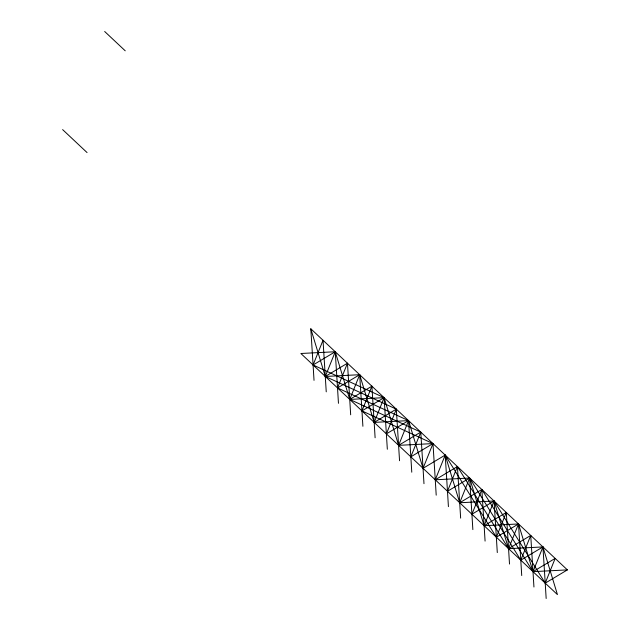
<?xml version="1.0" encoding="UTF-8"?>
<svg xmlns="http://www.w3.org/2000/svg" width="630" height="630" viewBox="0 0 630 630"><rect width="100%" height="100%" fill="white"/><g stroke="black" fill="none" stroke-linecap="round" stroke-linejoin="round"><path stroke-width="0.94" d="M314.023 380.355L313.086 364.975L323.025 340.263L326.238 391.836M399.546 460.727L396.333 409.146L325.3 376.457L335.239 351.745L300.872 353.493L557.44 594.61L542.942 546.927L508.567 548.683L457.419 466.554L435.267 479.792L436.204 495.164M338.46 403.318L337.523 387.938L347.461 363.226L325.3 376.457L310.803 328.781L567.378 569.89L545.226 583.128L546.163 598.5M350.674 414.8L349.737 399.42L359.675 374.708L325.3 376.457M362.896 426.282L361.959 410.902L371.897 386.19L349.737 399.42L335.239 351.745L313.086 364.975L310.803 328.781M423.982 483.683L423.045 468.31L432.983 443.591L361.959 410.902L359.675 374.708L337.523 387.938L335.239 351.745M521.727 575.537L520.789 560.164L469.633 478.036L435.267 479.792L445.197 455.073L496.353 537.201L497.291 552.573M533.941 587.018L533.004 571.646L518.506 523.963L496.353 537.201L506.292 512.481L484.131 525.719L485.076 541.091M509.505 564.055L508.567 548.683L518.506 523.963L484.131 525.719L469.633 478.036L447.481 491.274L448.418 506.646M472.854 529.61L471.917 514.237L494.07 501L545.226 583.128L542.942 546.927L520.789 560.164L530.728 535.445L508.567 548.683L494.07 501L459.703 502.756L445.197 455.073L423.045 468.31L408.547 420.627L337.523 387.938M567.378 569.89L533.004 571.646L542.942 546.927M545.226 583.128L555.164 558.408L533.004 571.646L481.856 489.518L459.703 502.756L460.64 518.128M361.959 410.902L384.111 397.664L398.609 445.347L432.983 443.591L435.267 479.792M432.983 443.591L410.831 456.829L411.768 472.201M347.461 363.226L349.737 399.42L384.111 397.664L387.332 449.245M313.086 364.975L384.111 397.664L374.173 422.384L375.11 437.763M349.737 399.42L420.761 432.109L423.045 468.31M104.674 31.5L125.236 50.825M62.622 129.607L87.058 152.57M359.675 374.708L374.173 422.384L408.547 420.627L410.831 456.829L420.761 432.109L398.609 445.347L408.547 420.627L386.395 433.865L396.333 409.146L374.173 422.384L371.897 386.19M530.728 535.445L533.004 571.646M518.506 523.963L520.789 560.164M506.292 512.481L508.567 548.683M496.353 537.201L494.07 501L484.131 525.719L481.856 489.518L471.917 514.237L469.633 478.036L459.703 502.756L457.419 466.554L447.481 491.274L445.197 455.073"/></g></svg>
